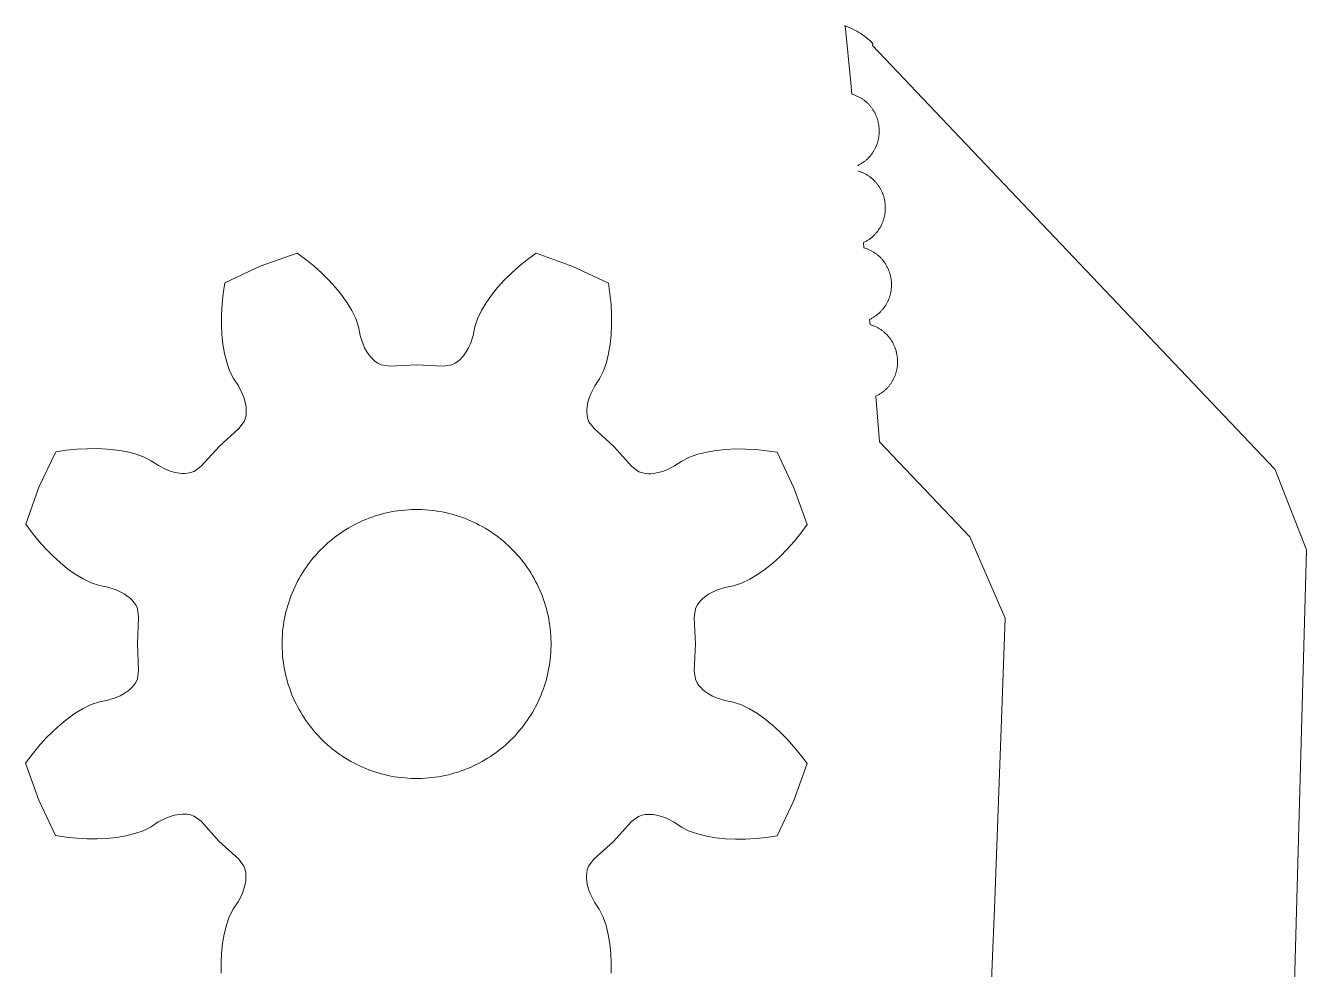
# Model space of a CAD drawing. Header units: millimetres. Extents: x -87 to 69, y -57 to 280.
# Drawn here: x -82.46 to -48.65, y 112.04 to 136.95 of the extents above; entities that cross this region are included whole.
import ezdxf

# ---------------------------------------------------------------- set-up
doc = ezdxf.new("R2010")
doc.units = ezdxf.units.MM
doc.header["$MEASUREMENT"] = 0
doc.layers.add('Predeterminado', color=18, linetype='Continuous', true_color=0x000000)

msp = doc.modelspace()

# ---------------------------------------------------------------- linework, layer by layer
at = {"layer": 'Predeterminado', "lineweight": 9}
for points in [[(-60.506, 133.251), (-60.486, 133.26), (-60.467, 133.27), (-60.448, 133.28), (-60.43, 133.291), (-60.412, 133.302), (-60.394, 133.313), (-60.377, 133.324), (-60.36, 133.335), (-60.343, 133.347), (-60.327, 133.359), (-60.311, 133.372), (-60.295, 133.384), (-60.28, 133.397), (-60.265, 133.41), (-60.25, 133.423), (-60.235, 133.437), (-60.221, 133.451), (-60.208, 133.464), (-60.194, 133.479), (-60.181, 133.493), (-60.169, 133.507), (-60.156, 133.522), (-60.144, 133.537), (-60.133, 133.552), (-60.121, 133.567), (-60.11, 133.583), (-60.1, 133.598), (-60.089, 133.614), (-60.079, 133.63), (-60.069, 133.646), (-60.06, 133.663), (-60.051, 133.679), (-60.042, 133.695), (-60.034, 133.712), (-60.026, 133.729), (-60.018, 133.746), (-60.011, 133.763), (-60.004, 133.78), (-59.997, 133.797), (-59.991, 133.814), (-59.984, 133.832), (-59.979, 133.849), (-59.973, 133.867), (-59.968, 133.885), (-59.963, 133.902), (-59.959, 133.92), (-59.955, 133.938), (-59.951, 133.956), (-59.947, 133.974), (-59.944, 133.992), (-59.941, 134.01), (-59.939, 134.029), (-59.937, 134.047), (-59.935, 134.065), (-59.933, 134.083), (-59.932, 134.101), (-59.93, 134.138), (-59.93, 134.175), (-59.931, 134.211), (-59.933, 134.248), (-59.937, 134.284), (-59.942, 134.32), (-59.948, 134.357), (-59.955, 134.392), (-59.959, 134.41), (-59.964, 134.428), (-59.968, 134.446), (-59.973, 134.463), (-59.979, 134.481), (-59.985, 134.498), (-59.991, 134.516), (-59.997, 134.533), (-60.003, 134.55), (-60.01, 134.567), (-60.018, 134.584), (-60.025, 134.601), (-60.033, 134.617), (-60.041, 134.634), (-60.05, 134.65), (-60.058, 134.667), (-60.067, 134.683), (-60.077, 134.699), (-60.087, 134.714), (-60.097, 134.73), (-60.107, 134.746), (-60.117, 134.761), (-60.128, 134.776), (-60.14, 134.791), (-60.151, 134.806), (-60.163, 134.82), (-60.175, 134.834), (-60.187, 134.849), (-60.2, 134.863), (-60.213, 134.876), (-60.226, 134.89), (-60.24, 134.903), (-60.254, 134.916), (-60.268, 134.929), (-60.283, 134.942), (-60.298, 134.954), (-60.313, 134.966), (-60.328, 134.978), (-60.344, 134.989), (-60.36, 135.001), (-60.376, 135.012), (-60.393, 135.023), (-60.41, 135.033), (-60.427, 135.043), (-60.444, 135.053), (-60.462, 135.063), (-60.48, 135.072), (-60.499, 135.081), (-60.517, 135.09), (-60.536, 135.098), (-60.556, 135.106), (-60.575, 135.114), (-60.595, 135.122), (-60.615, 135.129), (-60.635, 135.135), (-60.656, 135.142), (-60.68, 135.438), (-60.825, 136.949), (-60.851, 136.946), (-60.794, 136.927), (-60.738, 136.906), (-60.682, 136.883), (-60.627, 136.857), (-60.573, 136.831), (-60.52, 136.802), (-60.468, 136.771), (-60.417, 136.739), (-60.368, 136.705), (-60.319, 136.67), (-60.272, 136.632), (-60.225, 136.593), (-60.181, 136.553), (-60.137, 136.511), (-60.095, 136.468), (-60.112, 136.425), (-49.492, 125.254), (-49.492, 125.253), (-49.491, 125.252), (-49.491, 125.251), (-49.491, 125.251), (-48.654, 123.113), (-49.132, 105.633)], [(-57.002, 110.721), (-56.946, 112.179), (-56.891, 113.638), (-56.712, 118.394), (-56.657, 119.852), (-56.602, 121.31), (-57.54, 123.457), (-59.926, 125.967), (-60.022, 127.166), (-60.002, 127.175), (-59.983, 127.185), (-59.964, 127.195), (-59.946, 127.206), (-59.928, 127.217), (-59.91, 127.228), (-59.893, 127.239), (-59.876, 127.251), (-59.859, 127.262), (-59.843, 127.274), (-59.826, 127.287), (-59.811, 127.299), (-59.795, 127.312), (-59.78, 127.325), (-59.766, 127.338), (-59.751, 127.352), (-59.737, 127.366), (-59.724, 127.38), (-59.71, 127.394), (-59.697, 127.408), (-59.684, 127.423), (-59.672, 127.437), (-59.66, 127.452), (-59.648, 127.467), (-59.637, 127.483), (-59.626, 127.498), (-59.615, 127.514), (-59.605, 127.529), (-59.595, 127.545), (-59.585, 127.561), (-59.576, 127.578), (-59.567, 127.594), (-59.558, 127.611), (-59.55, 127.627), (-59.542, 127.644), (-59.534, 127.661), (-59.526, 127.678), (-59.519, 127.695), (-59.513, 127.712), (-59.506, 127.73), (-59.5, 127.747), (-59.494, 127.765), (-59.489, 127.782), (-59.484, 127.8), (-59.479, 127.818), (-59.475, 127.835), (-59.47, 127.853), (-59.467, 127.871), (-59.463, 127.889), (-59.46, 127.907), (-59.457, 127.926), (-59.455, 127.944), (-59.452, 127.962), (-59.45, 127.98), (-59.449, 127.998), (-59.448, 128.017), (-59.446, 128.053), (-59.446, 128.09), (-59.447, 128.126), (-59.449, 128.163), (-59.453, 128.199), (-59.457, 128.236), (-59.463, 128.272), (-59.471, 128.308), (-59.475, 128.326), (-59.479, 128.343), (-59.484, 128.361), (-59.489, 128.379), (-59.494, 128.396), (-59.5, 128.414), (-59.506, 128.431), (-59.512, 128.448), (-59.519, 128.465), (-59.526, 128.482), (-59.533, 128.499), (-59.541, 128.516), (-59.549, 128.533), (-59.557, 128.549), (-59.565, 128.566), (-59.574, 128.582), (-59.583, 128.598), (-59.592, 128.614), (-59.602, 128.63), (-59.612, 128.645), (-59.622, 128.661), (-59.633, 128.676), (-59.644, 128.691), (-59.655, 128.706), (-59.667, 128.721), (-59.679, 128.735), (-59.691, 128.75), (-59.703, 128.764), (-59.716, 128.778), (-59.729, 128.792), (-59.742, 128.805), (-59.756, 128.818), (-59.77, 128.831), (-59.784, 128.844), (-59.799, 128.857), (-59.813, 128.869), (-59.828, 128.881), (-59.844, 128.893), (-59.86, 128.905), (-59.876, 128.916), (-59.892, 128.927), (-59.909, 128.938), (-59.925, 128.948), (-59.943, 128.959), (-59.96, 128.969), (-59.978, 128.978), (-59.996, 128.987), (-60.014, 128.996), (-60.033, 129.005), (-60.052, 129.014), (-60.071, 129.022), (-60.091, 129.029), (-60.111, 129.037), (-60.131, 129.044), (-60.151, 129.051), (-60.172, 129.057), (-60.177, 129.124), (-60.183, 129.194), (-60.164, 129.204), (-60.144, 129.214), (-60.126, 129.224), (-60.107, 129.234), (-60.089, 129.245), (-60.071, 129.256), (-60.054, 129.267), (-60.037, 129.279), (-60.02, 129.291), (-60.004, 129.303), (-59.988, 129.315), (-59.972, 129.328), (-59.957, 129.34), (-59.942, 129.354), (-59.927, 129.367), (-59.913, 129.38), (-59.899, 129.394), (-59.885, 129.408), (-59.872, 129.422), (-59.859, 129.436), (-59.846, 129.451), (-59.833, 129.466), (-59.821, 129.481), (-59.81, 129.496), (-59.798, 129.511), (-59.787, 129.526), (-59.777, 129.542), (-59.766, 129.558), (-59.756, 129.574), (-59.747, 129.59), (-59.737, 129.606), (-59.728, 129.622), (-59.719, 129.639), (-59.711, 129.656), (-59.703, 129.672), (-59.695, 129.689), (-59.688, 129.706), (-59.681, 129.723), (-59.674, 129.741), (-59.668, 129.758), (-59.662, 129.775), (-59.656, 129.793), (-59.65, 129.81), (-59.645, 129.828), (-59.64, 129.846), (-59.636, 129.864), (-59.632, 129.882), (-59.628, 129.9), (-59.625, 129.918), (-59.621, 129.936), (-59.618, 129.954), (-59.616, 129.972), (-59.614, 129.99), (-59.612, 130.008), (-59.61, 130.027), (-59.609, 130.045), (-59.607, 130.082), (-59.607, 130.118), (-59.608, 130.155), (-59.61, 130.191), (-59.614, 130.228), (-59.619, 130.264), (-59.625, 130.3), (-59.632, 130.336), (-59.636, 130.354), (-59.641, 130.372), (-59.645, 130.389), (-59.651, 130.407), (-59.656, 130.424), (-59.662, 130.442), (-59.668, 130.459), (-59.674, 130.476), (-59.681, 130.494), (-59.687, 130.511), (-59.695, 130.527), (-59.702, 130.544), (-59.71, 130.561), (-59.718, 130.577), (-59.727, 130.594), (-59.735, 130.61), (-59.745, 130.626), (-59.754, 130.642), (-59.764, 130.658), (-59.774, 130.674), (-59.784, 130.689), (-59.795, 130.704), (-59.805, 130.719), (-59.817, 130.734), (-59.828, 130.749), (-59.84, 130.764), (-59.852, 130.778), (-59.865, 130.792), (-59.877, 130.806), (-59.89, 130.82), (-59.904, 130.833), (-59.917, 130.847), (-59.931, 130.86), (-59.945, 130.873), (-59.96, 130.885), (-59.975, 130.897), (-59.99, 130.91), (-60.005, 130.921), (-60.021, 130.933), (-60.037, 130.944), (-60.053, 130.955), (-60.07, 130.966), (-60.087, 130.977), (-60.104, 130.987), (-60.122, 130.997), (-60.139, 131.006), (-60.157, 131.016), (-60.176, 131.025), (-60.194, 131.033), (-60.213, 131.042), (-60.233, 131.05), (-60.252, 131.058), (-60.272, 131.065), (-60.292, 131.072), (-60.313, 131.079), (-60.333, 131.085), (-60.344, 131.222), (-60.325, 131.232), (-60.306, 131.242), (-60.287, 131.252), (-60.269, 131.263), (-60.251, 131.273), (-60.233, 131.284), (-60.215, 131.296), (-60.198, 131.307), (-60.182, 131.319), (-60.165, 131.331), (-60.149, 131.343), (-60.134, 131.356), (-60.118, 131.369), (-60.103, 131.382), (-60.088, 131.395), (-60.074, 131.409), (-60.06, 131.422), (-60.046, 131.436), (-60.033, 131.45), (-60.02, 131.465), (-60.007, 131.479), (-59.995, 131.494), (-59.983, 131.509), (-59.971, 131.524), (-59.96, 131.539), (-59.949, 131.555), (-59.938, 131.57), (-59.928, 131.586), (-59.918, 131.602), (-59.908, 131.618), (-59.899, 131.634), (-59.89, 131.651), (-59.881, 131.667), (-59.873, 131.684), (-59.864, 131.701), (-59.857, 131.718), (-59.849, 131.735), (-59.842, 131.752), (-59.836, 131.769), (-59.829, 131.786), (-59.823, 131.804), (-59.817, 131.821), (-59.812, 131.839), (-59.807, 131.856), (-59.802, 131.874), (-59.797, 131.892), (-59.793, 131.91), (-59.789, 131.928), (-59.786, 131.946), (-59.783, 131.964), (-59.78, 131.982), (-59.777, 132), (-59.775, 132.019), (-59.773, 132.037), (-59.772, 132.055), (-59.77, 132.073), (-59.769, 132.11), (-59.769, 132.146), (-59.77, 132.183), (-59.772, 132.22), (-59.775, 132.256), (-59.78, 132.292), (-59.786, 132.328), (-59.794, 132.364), (-59.798, 132.382), (-59.802, 132.4), (-59.807, 132.418), (-59.812, 132.435), (-59.817, 132.453), (-59.823, 132.47), (-59.829, 132.487), (-59.835, 132.505), (-59.842, 132.522), (-59.849, 132.539), (-59.856, 132.556), (-59.864, 132.573), (-59.871, 132.589), (-59.88, 132.606), (-59.888, 132.622), (-59.897, 132.638), (-59.906, 132.654), (-59.915, 132.67), (-59.925, 132.686), (-59.935, 132.702), (-59.945, 132.717), (-59.956, 132.733), (-59.967, 132.748), (-59.978, 132.763), (-59.99, 132.777), (-60.001, 132.792), (-60.013, 132.806), (-60.026, 132.82), (-60.039, 132.834), (-60.052, 132.848), (-60.065, 132.862), (-60.079, 132.875), (-60.093, 132.888), (-60.107, 132.901), (-60.121, 132.913), (-60.136, 132.926), (-60.151, 132.938), (-60.167, 132.95), (-60.182, 132.961), (-60.198, 132.972), (-60.215, 132.984), (-60.231, 132.994), (-60.248, 133.005), (-60.265, 133.015), (-60.283, 133.025), (-60.301, 133.035), (-60.319, 133.044), (-60.337, 133.053), (-60.356, 133.062), (-60.375, 133.07), (-60.394, 133.078), (-60.414, 133.086), (-60.433, 133.093), (-60.454, 133.1), (-60.474, 133.107), (-60.495, 133.114)], [(-67.005, 111.936), (-67.003, 112.203), (-67.003, 112.203), (-67.016, 112.464), (-67.016, 112.464), (-67.042, 112.717), (-67.042, 112.717), (-67.084, 112.962), (-67.084, 112.962), (-67.141, 113.198), (-67.141, 113.198), (-67.217, 113.422), (-67.217, 113.422), (-67.323, 113.626), (-67.323, 113.626), (-67.449, 113.816), (-67.449, 113.816), (-67.553, 114.021), (-67.553, 114.021), (-67.595, 114.131), (-67.595, 114.131), (-67.628, 114.247), (-67.628, 114.247), (-67.65, 114.371), (-67.65, 114.371), (-67.656, 114.437), (-67.656, 114.437), (-67.657, 114.507), (-67.657, 114.507), (-67.651, 114.582), (-67.651, 114.582), (-67.636, 114.665), (-67.636, 114.665), (-67.602, 114.763), (-67.602, 114.763), (-67.465, 114.945), (-67.465, 114.945), (-66.943, 115.419), (-66.943, 115.419), (-66.468, 115.941), (-66.468, 115.941), (-66.286, 116.078), (-66.286, 116.078), (-66.188, 116.111), (-66.188, 116.111), (-66.105, 116.126), (-66.105, 116.126), (-66.03, 116.132), (-66.03, 116.132), (-65.96, 116.131), (-65.96, 116.131), (-65.894, 116.125), (-65.894, 116.125), (-65.77, 116.103), (-65.77, 116.103), (-65.654, 116.069), (-65.654, 116.069), (-65.544, 116.027), (-65.544, 116.027), (-65.339, 115.923), (-65.339, 115.923), (-65.149, 115.797), (-65.149, 115.797), (-64.945, 115.691), (-64.945, 115.691), (-64.721, 115.615), (-64.721, 115.615), (-64.486, 115.557), (-64.486, 115.557), (-64.241, 115.515), (-64.241, 115.515), (-63.987, 115.488), (-63.987, 115.488), (-63.727, 115.476), (-63.727, 115.476), (-63.46, 115.477), (-63.46, 115.477), (-63.187, 115.492), (-63.187, 115.492), (-62.909, 115.521), (-62.909, 115.521), (-62.627, 115.563), (-62.627, 115.563), (-62.186, 116.497), (-62.186, 116.497), (-61.836, 117.47), (-61.836, 117.47), (-62.006, 117.699), (-62.006, 117.699), (-62.182, 117.916), (-62.182, 117.916), (-62.363, 118.119), (-62.363, 118.119), (-62.551, 118.309), (-62.551, 118.309), (-62.744, 118.485), (-62.744, 118.485), (-62.942, 118.645), (-62.942, 118.645), (-63.145, 118.789), (-63.145, 118.789), (-63.352, 118.915), (-63.352, 118.915), (-63.564, 119.019), (-63.564, 119.019), (-63.783, 119.09), (-63.783, 119.09), (-64.007, 119.135), (-64.007, 119.135), (-64.225, 119.207), (-64.225, 119.207), (-64.333, 119.255), (-64.333, 119.255), (-64.438, 119.313), (-64.438, 119.313), (-64.542, 119.385), (-64.542, 119.385), (-64.593, 119.428), (-64.593, 119.428), (-64.643, 119.477), (-64.643, 119.477), (-64.692, 119.534), (-64.692, 119.534), (-64.739, 119.603), (-64.739, 119.603), (-64.784, 119.696), (-64.784, 119.696), (-64.817, 119.921), (-64.817, 119.921), (-64.783, 120.626), (-64.783, 120.626), (-64.816, 121.331), (-64.816, 121.331), (-64.783, 121.557), (-64.783, 121.557), (-64.738, 121.649), (-64.738, 121.649), (-64.69, 121.718), (-64.69, 121.718), (-64.641, 121.775), (-64.641, 121.775), (-64.591, 121.824), (-64.591, 121.824), (-64.54, 121.867), (-64.54, 121.867), (-64.437, 121.939), (-64.437, 121.939), (-64.331, 121.997), (-64.331, 121.997), (-64.224, 122.045), (-64.224, 122.045), (-64.005, 122.116), (-64.005, 122.116), (-63.781, 122.161), (-63.781, 122.161), (-63.562, 122.231), (-63.562, 122.231), (-63.35, 122.335), (-63.35, 122.335), (-63.143, 122.461), (-63.143, 122.461), (-62.94, 122.605), (-62.94, 122.605), (-62.742, 122.765), (-62.742, 122.765), (-62.549, 122.94), (-62.549, 122.94), (-62.361, 123.13), (-62.361, 123.13), (-62.178, 123.334), (-62.178, 123.334), (-62.002, 123.55), (-62.002, 123.55), (-61.832, 123.779), (-61.832, 123.779), (-62.181, 124.752), (-62.181, 124.752), (-62.621, 125.687), (-62.621, 125.687), (-62.903, 125.729), (-62.903, 125.729), (-63.181, 125.758), (-63.181, 125.758), (-63.454, 125.774), (-63.454, 125.774), (-63.721, 125.775), (-63.721, 125.775), (-63.981, 125.763), (-63.981, 125.763), (-64.235, 125.736), (-64.235, 125.736), (-64.48, 125.695), (-64.48, 125.695), (-64.716, 125.637), (-64.716, 125.637), (-64.939, 125.561), (-64.939, 125.561), (-65.144, 125.456), (-65.144, 125.456), (-65.334, 125.33), (-65.334, 125.33), (-65.539, 125.226), (-65.539, 125.226), (-65.649, 125.184), (-65.649, 125.184), (-65.765, 125.151), (-65.765, 125.151), (-65.889, 125.128), (-65.889, 125.128), (-65.955, 125.123), (-65.955, 125.123), (-66.025, 125.122), (-66.025, 125.122), (-66.1, 125.128), (-66.1, 125.128), (-66.183, 125.143), (-66.183, 125.143), (-66.28, 125.176), (-66.28, 125.176), (-66.463, 125.313), (-66.463, 125.313), (-66.937, 125.836), (-66.937, 125.836), (-67.459, 126.311), (-67.459, 126.311), (-67.595, 126.493), (-67.595, 126.493), (-67.629, 126.59), (-67.629, 126.59), (-67.644, 126.673), (-67.644, 126.673), (-67.65, 126.748), (-67.65, 126.748), (-67.649, 126.818), (-67.649, 126.818), (-67.643, 126.884), (-67.643, 126.884), (-67.621, 127.008), (-67.621, 127.008), (-67.587, 127.124), (-67.587, 127.124), (-67.545, 127.234), (-67.545, 127.234), (-67.441, 127.439), (-67.441, 127.439), (-67.315, 127.629), (-67.315, 127.629), (-67.209, 127.834), (-67.209, 127.834), (-67.133, 128.057), (-67.133, 128.057), (-67.075, 128.293), (-67.075, 128.293), (-67.033, 128.538), (-67.033, 128.538), (-67.006, 128.791), (-67.006, 128.791), (-66.994, 129.052), (-66.994, 129.052), (-66.995, 129.319), (-66.995, 129.319), (-67.01, 129.592), (-67.01, 129.592), (-67.039, 129.869), (-67.039, 129.869), (-67.08, 130.151), (-67.081, 130.151), (-68.015, 130.593), (-68.015, 130.593), (-68.987, 130.943), (-68.987, 130.943), (-69.217, 130.773), (-69.217, 130.773), (-69.433, 130.597), (-69.433, 130.597), (-69.637, 130.415), (-69.637, 130.415), (-69.827, 130.227), (-69.827, 130.227), (-70.003, 130.034), (-70.003, 130.034), (-70.163, 129.837), (-70.163, 129.837), (-70.307, 129.634), (-70.307, 129.634), (-70.433, 129.426), (-70.433, 129.426), (-70.537, 129.214), (-70.537, 129.214), (-70.608, 128.995), (-70.608, 128.995), (-70.653, 128.772), (-70.653, 128.772), (-70.724, 128.553), (-70.724, 128.553), (-70.772, 128.446), (-70.772, 128.446), (-70.831, 128.34), (-70.831, 128.34), (-70.903, 128.237), (-70.903, 128.237), (-70.946, 128.186), (-70.946, 128.186), (-70.995, 128.136), (-70.995, 128.136), (-71.052, 128.087), (-71.052, 128.087), (-71.121, 128.039), (-71.121, 128.039), (-71.214, 127.994), (-71.214, 127.994), (-71.439, 127.962), (-71.439, 127.962), (-72.144, 127.996), (-72.144, 127.996), (-72.849, 127.963), (-72.849, 127.963), (-73.074, 127.995), (-73.074, 127.995), (-73.167, 128.04), (-73.167, 128.04), (-73.236, 128.088), (-73.236, 128.088), (-73.293, 128.137), (-73.293, 128.137), (-73.342, 128.187), (-73.342, 128.187), (-73.385, 128.238), (-73.385, 128.238), (-73.457, 128.342), (-73.457, 128.342), (-73.515, 128.447), (-73.515, 128.447), (-73.563, 128.555), (-73.563, 128.555), (-73.634, 128.774), (-73.634, 128.774), (-73.679, 128.997), (-73.679, 128.997), (-73.749, 129.216), (-73.749, 129.216), (-73.853, 129.428), (-73.853, 129.428), (-73.979, 129.636), (-73.979, 129.636), (-74.123, 129.839), (-74.123, 129.839), (-74.283, 130.037), (-74.283, 130.037), (-74.458, 130.23), (-74.458, 130.23), (-74.648, 130.418), (-74.648, 130.418), (-74.851, 130.6), (-74.851, 130.6), (-75.068, 130.776), (-75.068, 130.776), (-75.297, 130.946), (-75.297, 130.946), (-76.27, 130.597), (-76.27, 130.597), (-77.205, 130.157), (-77.205, 130.157), (-77.247, 129.875), (-77.247, 129.875), (-77.276, 129.597), (-77.276, 129.597), (-77.291, 129.325), (-77.291, 129.325), (-77.293, 129.058), (-77.293, 129.058), (-77.281, 128.797), (-77.281, 128.797), (-77.254, 128.544), (-77.254, 128.544), (-77.213, 128.299), (-77.213, 128.299), (-77.155, 128.063), (-77.155, 128.063), (-77.079, 127.839), (-77.079, 127.839), (-76.974, 127.635), (-76.974, 127.635), (-76.848, 127.445), (-76.848, 127.445), (-76.744, 127.239), (-76.744, 127.239), (-76.702, 127.13), (-76.702, 127.13), (-76.668, 127.014), (-76.668, 127.014), (-76.646, 126.889), (-76.646, 126.889), (-76.641, 126.823), (-76.641, 126.823), (-76.64, 126.753), (-76.64, 126.753), (-76.645, 126.678), (-76.645, 126.678), (-76.661, 126.595), (-76.661, 126.595), (-76.694, 126.498), (-76.694, 126.498), (-76.831, 126.316), (-76.831, 126.316), (-77.354, 125.842), (-77.354, 125.842), (-77.828, 125.32), (-77.828, 125.32), (-78.011, 125.183), (-78.011, 125.183), (-78.108, 125.15), (-78.108, 125.15), (-78.191, 125.134), (-78.191, 125.134), (-78.266, 125.129), (-78.266, 125.129), (-78.336, 125.13), (-78.336, 125.13), (-78.402, 125.135), (-78.402, 125.135), (-78.526, 125.158), (-78.526, 125.158), (-78.642, 125.191), (-78.642, 125.191), (-78.752, 125.233), (-78.752, 125.233), (-78.957, 125.338), (-78.957, 125.338), (-79.147, 125.464), (-79.147, 125.464), (-79.351, 125.569), (-79.351, 125.569), (-79.575, 125.646), (-79.575, 125.646), (-79.811, 125.704), (-79.811, 125.704), (-80.056, 125.745), (-80.056, 125.745), (-80.309, 125.772), (-80.309, 125.772), (-80.57, 125.785), (-80.57, 125.785), (-80.837, 125.783), (-80.837, 125.783), (-81.109, 125.769), (-81.109, 125.769), (-81.387, 125.74), (-81.387, 125.74), (-81.669, 125.698), (-81.669, 125.698), (-82.111, 124.764), (-82.111, 124.764), (-82.46, 123.791), (-82.46, 123.791), (-82.291, 123.562), (-82.291, 123.562), (-82.115, 123.345), (-82.115, 123.345), (-81.933, 123.141), (-81.933, 123.141), (-81.745, 122.951), (-81.745, 122.951), (-81.552, 122.776), (-81.552, 122.776), (-81.354, 122.615), (-81.354, 122.615), (-81.152, 122.471), (-81.152, 122.471), (-80.944, 122.346), (-80.944, 122.346), (-80.732, 122.241), (-80.732, 122.241), (-80.513, 122.171), (-80.513, 122.171), (-80.29, 122.126), (-80.29, 122.126), (-80.071, 122.054), (-80.071, 122.054), (-79.964, 122.006), (-79.964, 122.006), (-79.858, 121.948), (-79.858, 121.948), (-79.755, 121.876), (-79.755, 121.876), (-79.704, 121.833), (-79.704, 121.833), (-79.654, 121.784), (-79.654, 121.784), (-79.605, 121.727), (-79.605, 121.727), (-79.557, 121.657), (-79.557, 121.657), (-79.512, 121.565), (-79.512, 121.565), (-79.48, 121.339), (-79.48, 121.339), (-79.514, 120.634), (-79.514, 120.634), (-79.48, 119.93), (-79.48, 119.93), (-79.513, 119.704), (-79.513, 119.704), (-79.558, 119.612), (-79.558, 119.612), (-79.606, 119.542), (-79.606, 119.542), (-79.655, 119.485), (-79.655, 119.485), (-79.705, 119.437), (-79.705, 119.437), (-79.756, 119.394), (-79.756, 119.394), (-79.86, 119.322), (-79.86, 119.322), (-79.965, 119.263), (-79.965, 119.263), (-80.073, 119.216), (-80.073, 119.216), (-80.291, 119.144), (-80.291, 119.144), (-80.515, 119.099), (-80.515, 119.099), (-80.734, 119.029), (-80.734, 119.029), (-80.946, 118.925), (-80.946, 118.925), (-81.154, 118.8), (-81.154, 118.8), (-81.357, 118.656), (-81.357, 118.656), (-81.555, 118.496), (-81.555, 118.496), (-81.748, 118.32), (-81.748, 118.32), (-81.936, 118.13), (-81.936, 118.13), (-82.118, 117.927), (-82.118, 117.927), (-82.294, 117.71), (-82.294, 117.71), (-82.464, 117.481), (-82.464, 117.481), (-82.115, 116.508), (-82.115, 116.508), (-81.675, 115.574), (-81.675, 115.574), (-81.393, 115.531), (-81.393, 115.531), (-81.115, 115.502), (-81.115, 115.502), (-80.843, 115.487), (-80.843, 115.487), (-80.576, 115.485), (-80.576, 115.485), (-80.315, 115.498), (-80.315, 115.498), (-80.062, 115.524), (-80.062, 115.524), (-79.816, 115.566), (-79.816, 115.566), (-79.581, 115.623), (-79.581, 115.623), (-79.357, 115.7), (-79.357, 115.7), (-79.153, 115.805), (-79.153, 115.805), (-78.962, 115.931), (-78.962, 115.931), (-78.757, 116.035), (-78.757, 116.035), (-78.647, 116.077), (-78.647, 116.077), (-78.531, 116.11), (-78.531, 116.11), (-78.407, 116.132), (-78.407, 116.132), (-78.341, 116.138), (-78.341, 116.138), (-78.271, 116.139), (-78.271, 116.139), (-78.196, 116.133), (-78.196, 116.133), (-78.113, 116.118), (-78.113, 116.118), (-78.016, 116.084), (-78.016, 116.084), (-77.834, 115.948), (-77.834, 115.948), (-77.359, 115.425), (-77.359, 115.425), (-76.837, 114.95), (-76.837, 114.95), (-76.701, 114.768), (-76.701, 114.768), (-76.668, 114.67), (-76.668, 114.67), (-76.652, 114.588), (-76.652, 114.588), (-76.647, 114.512), (-76.647, 114.512), (-76.647, 114.443), (-76.647, 114.443), (-76.653, 114.376), (-76.653, 114.376), (-76.676, 114.252), (-76.676, 114.252), (-76.709, 114.136), (-76.709, 114.136), (-76.751, 114.027), (-76.751, 114.027), (-76.856, 113.821), (-76.856, 113.821), (-76.982, 113.631), (-76.982, 113.631), (-77.087, 113.427), (-77.087, 113.427), (-77.164, 113.204), (-77.164, 113.204), (-77.222, 112.968), (-77.222, 112.968), (-77.263, 112.723), (-77.263, 112.723), (-77.29, 112.469), (-77.29, 112.469), (-77.303, 112.209), (-77.303, 112.209), (-77.301, 111.942)]]:
    msp.add_lwpolyline(points, dxfattribs=at)
msp.add_lwpolyline([(-72.102, 117.078), (-72.011, 117.08), (-71.92, 117.084), (-71.829, 117.091), (-71.74, 117.1), (-71.65, 117.111), (-71.562, 117.125), (-71.475, 117.14), (-71.388, 117.158), (-71.302, 117.178), (-71.216, 117.2), (-71.132, 117.223), (-71.048, 117.249), (-70.966, 117.277), (-70.884, 117.307), (-70.803, 117.339), (-70.724, 117.372), (-70.645, 117.408), (-70.567, 117.445), (-70.491, 117.484), (-70.415, 117.525), (-70.341, 117.568), (-70.267, 117.613), (-70.195, 117.659), (-70.124, 117.707), (-70.055, 117.756), (-69.986, 117.807), (-69.919, 117.86), (-69.853, 117.914), (-69.789, 117.97), (-69.726, 118.027), (-69.664, 118.086), (-69.604, 118.146), (-69.545, 118.208), (-69.488, 118.271), (-69.432, 118.335), (-69.378, 118.401), (-69.325, 118.468), (-69.274, 118.536), (-69.224, 118.606), (-69.177, 118.676), (-69.13, 118.748), (-69.086, 118.822), (-69.043, 118.896), (-69.002, 118.971), (-68.963, 119.048), (-68.925, 119.125), (-68.89, 119.204), (-68.856, 119.283), (-68.824, 119.364), (-68.794, 119.445), (-68.766, 119.528), (-68.74, 119.611), (-68.717, 119.695), (-68.695, 119.78), (-68.675, 119.865), (-68.657, 119.952), (-68.641, 120.039), (-68.628, 120.127), (-68.616, 120.216), (-68.607, 120.305), (-68.6, 120.395), (-68.596, 120.486), (-68.593, 120.577), (-68.593, 120.668), (-68.595, 120.76), (-68.6, 120.851), (-68.606, 120.941), (-68.615, 121.031), (-68.627, 121.12), (-68.64, 121.208), (-68.656, 121.296), (-68.673, 121.383), (-68.693, 121.469), (-68.715, 121.554), (-68.739, 121.639), (-68.765, 121.722), (-68.793, 121.805), (-68.822, 121.886), (-68.854, 121.967), (-68.888, 122.047), (-68.923, 122.126), (-68.961, 122.203), (-69, 122.28), (-69.041, 122.355), (-69.084, 122.43), (-69.128, 122.503), (-69.174, 122.575), (-69.222, 122.646), (-69.272, 122.716), (-69.323, 122.784), (-69.375, 122.851), (-69.43, 122.917), (-69.485, 122.981), (-69.543, 123.045), (-69.601, 123.106), (-69.662, 123.166), (-69.723, 123.225), (-69.786, 123.283), (-69.851, 123.338), (-69.916, 123.393), (-69.983, 123.445), (-70.052, 123.497), (-70.121, 123.546), (-70.192, 123.594), (-70.264, 123.64), (-70.337, 123.685), (-70.411, 123.727), (-70.487, 123.768), (-70.563, 123.808), (-70.641, 123.845), (-70.719, 123.881), (-70.799, 123.914), (-70.879, 123.946), (-70.961, 123.976), (-71.043, 124.004), (-71.126, 124.03), (-71.21, 124.054), (-71.295, 124.076), (-71.381, 124.096), (-71.467, 124.114), (-71.555, 124.129), (-71.643, 124.143), (-71.731, 124.154), (-71.821, 124.163), (-71.91, 124.17), (-72.001, 124.175), (-72.092, 124.177), (-72.184, 124.177), (-72.275, 124.175), (-72.366, 124.171), (-72.457, 124.164), (-72.546, 124.155), (-72.635, 124.144), (-72.724, 124.13), (-72.811, 124.115), (-72.898, 124.097), (-72.984, 124.077), (-73.07, 124.056), (-73.154, 124.032), (-73.238, 124.006), (-73.32, 123.978), (-73.402, 123.948), (-73.483, 123.916), (-73.562, 123.883), (-73.641, 123.847), (-73.719, 123.81), (-73.795, 123.771), (-73.871, 123.73), (-73.945, 123.687), (-74.019, 123.642), (-74.091, 123.596), (-74.162, 123.548), (-74.231, 123.499), (-74.3, 123.448), (-74.367, 123.395), (-74.432, 123.341), (-74.497, 123.285), (-74.56, 123.228), (-74.622, 123.169), (-74.682, 123.109), (-74.741, 123.047), (-74.798, 122.984), (-74.854, 122.92), (-74.908, 122.854), (-74.961, 122.787), (-75.012, 122.719), (-75.062, 122.649), (-75.109, 122.579), (-75.156, 122.507), (-75.2, 122.433), (-75.243, 122.359), (-75.284, 122.284), (-75.323, 122.207), (-75.36, 122.13), (-75.396, 122.051), (-75.43, 121.972), (-75.462, 121.891), (-75.491, 121.81), (-75.519, 121.727), (-75.545, 121.644), (-75.569, 121.56), (-75.591, 121.475), (-75.611, 121.39), (-75.629, 121.303), (-75.645, 121.216), (-75.658, 121.128), (-75.67, 121.039), (-75.679, 120.95), (-75.686, 120.86), (-75.69, 120.77), (-75.693, 120.678), (-75.693, 120.587), (-75.691, 120.495), (-75.686, 120.404), (-75.679, 120.314), (-75.67, 120.224), (-75.659, 120.135), (-75.646, 120.047), (-75.63, 119.959), (-75.613, 119.872), (-75.593, 119.786), (-75.571, 119.701), (-75.547, 119.616), (-75.521, 119.533), (-75.493, 119.45), (-75.464, 119.369), (-75.432, 119.288), (-75.398, 119.208), (-75.363, 119.129), (-75.325, 119.052), (-75.286, 118.975), (-75.245, 118.9), (-75.202, 118.825), (-75.158, 118.752), (-75.112, 118.68), (-75.064, 118.609), (-75.014, 118.539), (-74.963, 118.471), (-74.911, 118.404), (-74.856, 118.338), (-74.801, 118.274), (-74.743, 118.21), (-74.685, 118.149), (-74.624, 118.089), (-74.563, 118.03), (-74.5, 117.972), (-74.435, 117.917), (-74.37, 117.862), (-74.303, 117.81), (-74.234, 117.758), (-74.165, 117.709), (-74.094, 117.661), (-74.022, 117.615), (-73.949, 117.57), (-73.875, 117.528), (-73.799, 117.487), (-73.723, 117.447), (-73.645, 117.41), (-73.567, 117.374), (-73.487, 117.341), (-73.407, 117.309), (-73.325, 117.279), (-73.243, 117.251), (-73.16, 117.225), (-73.076, 117.201), (-72.991, 117.179), (-72.905, 117.159), (-72.819, 117.141), (-72.731, 117.126), (-72.643, 117.112), (-72.555, 117.101), (-72.465, 117.092), (-72.376, 117.085), (-72.285, 117.08), (-72.194, 117.078)], close=True, dxfattribs=at)

doc.saveas('drawing.dxf')
